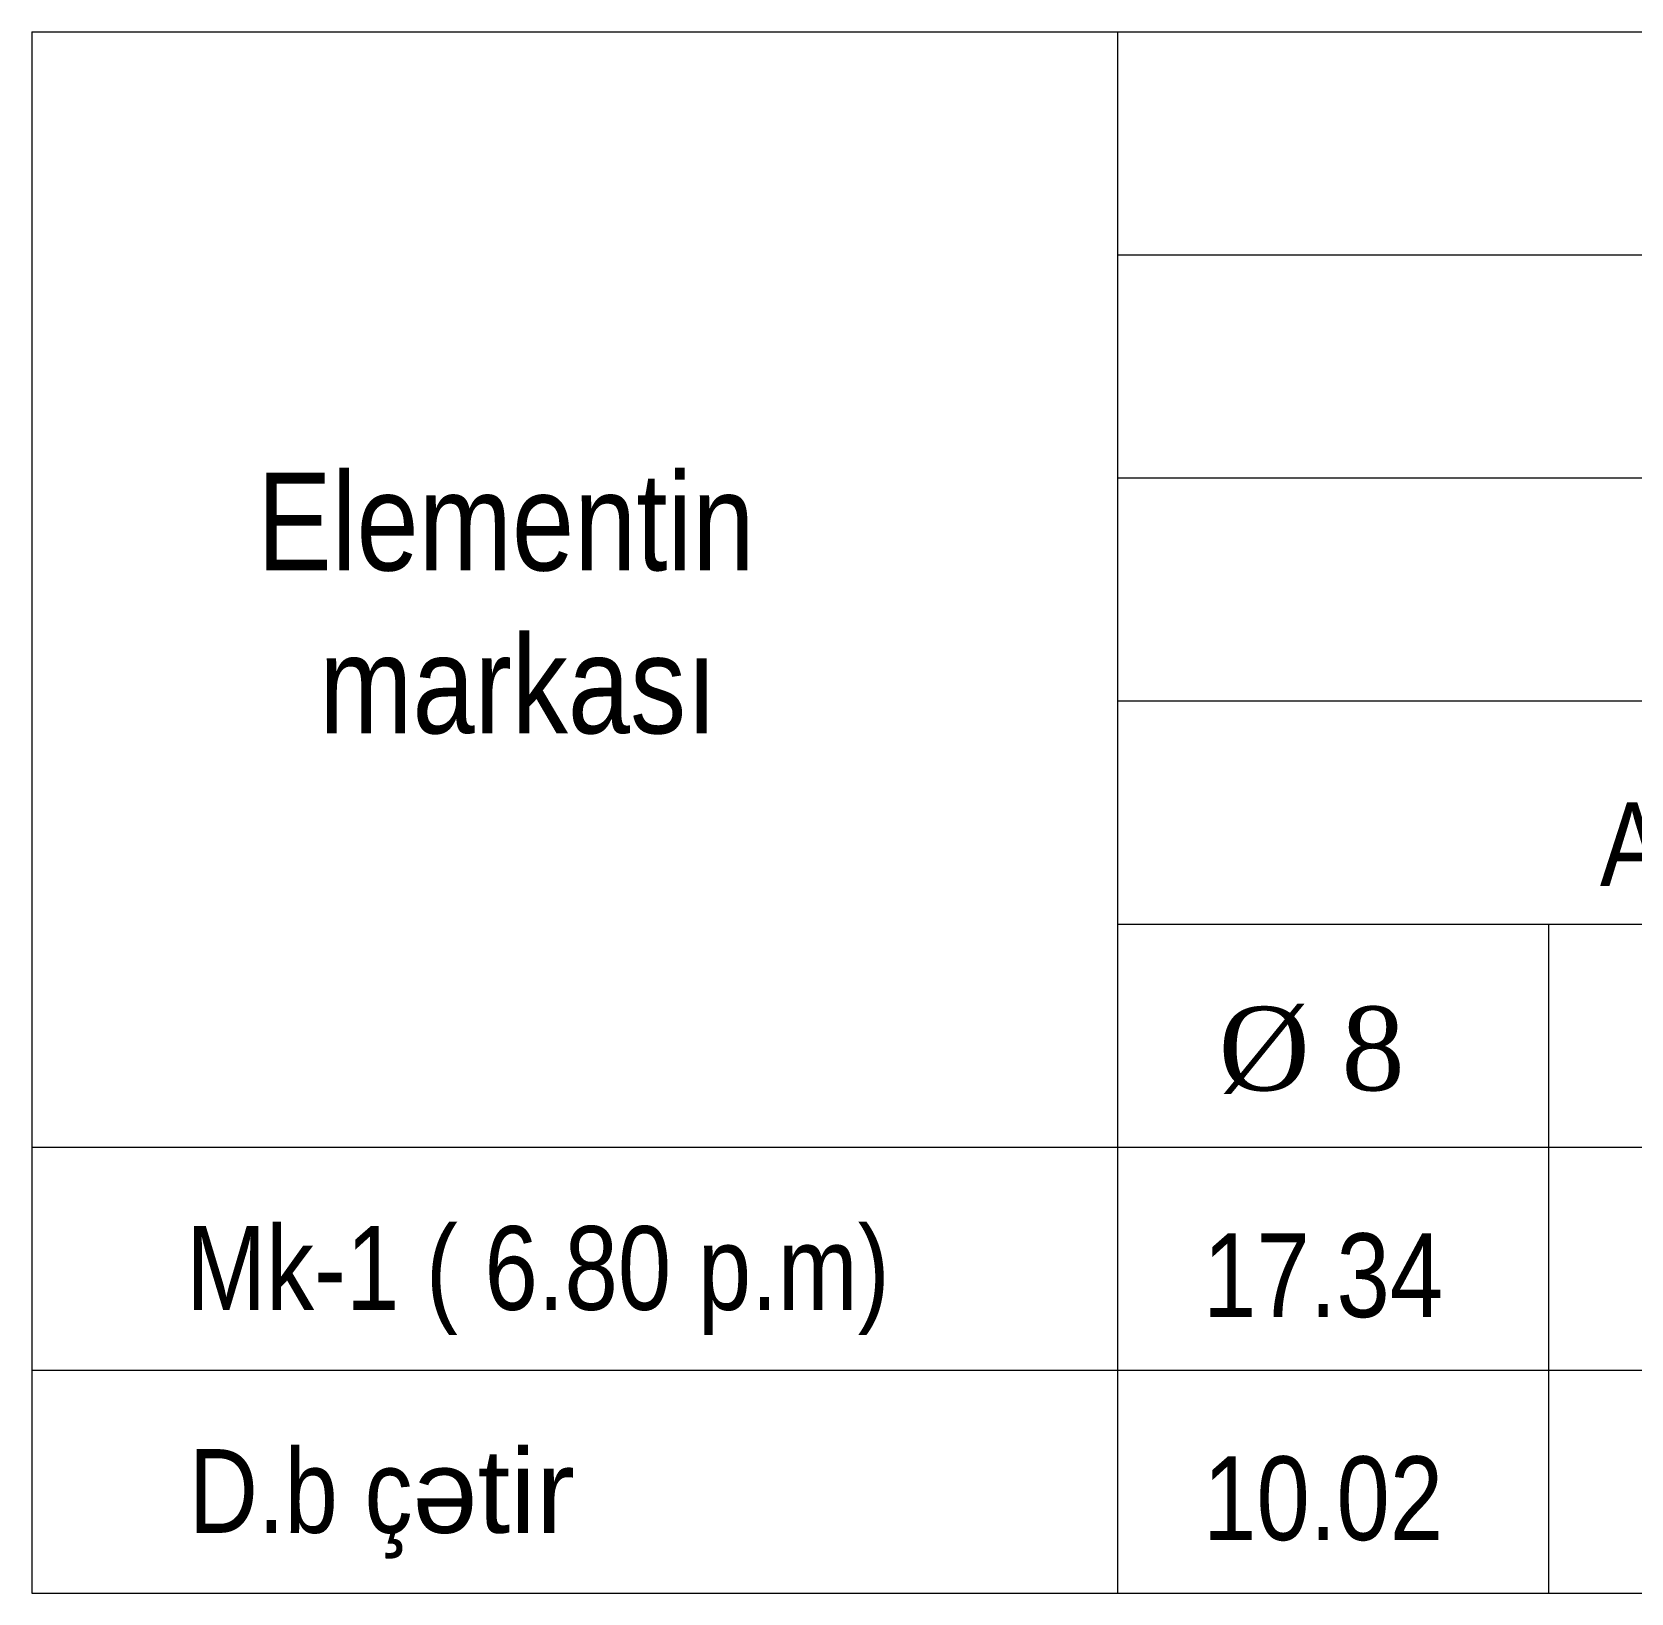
# Model space of a CAD drawing. Header units: millimetres. Extents: x 806395 to 1617731, y -246149 to 193681.
# Drawn here: x 1598940 to 1604674, y -205324 to -199726 of the extents above; entities that cross this region are included whole.
import ezdxf

# ---------------------------------------------------------------- set-up
doc = ezdxf.new("R2010")
doc.units = ezdxf.units.MM
for name, color, linetype, lineweight in [('cedvel  0.09', 7, 'Continuous', 13), ('razmer   0.09', 140, 'Continuous', 9), ('ИЧ  РАЗМЕР  0.09', 143, 'Continuous', 9)]:
    doc.layers.add(name, color=color, linetype=linetype, lineweight=lineweight)
doc.styles.add('style6', font='ARIALN.TTF', dxfattribs={"height": 300})

msp = doc.modelspace()

# ---------------------------------------------------------------- linework, layer by layer
at = {"layer": 'cedvel  0.09', "lineweight": 20}
for p, q in [((1598939.643, -199726.399), (1598939.643, -205323.706)), ((1598939.643, -199726.399), (1617209.017, -199726.399)), ((1602832.292, -199726.399), (1602832.292, -205323.706)), ((1602832.292, -200526.014), (1617209.017, -200526.014)), ((1602832.292, -201325.629), (1615202.367, -201325.629)), ((1602832.292, -202125.245), (1615202.367, -202125.245)), ((1602832.292, -202924.86), (1615202.367, -202924.86)), ((1604378.551, -202924.86), (1604378.551, -205323.706)), ((1598939.643, -203724.475), (1617209.017, -203724.475)), ((1598939.643, -204524.09), (1617209.017, -204524.09)), ((1598939.643, -205323.706), (1617209.017, -205323.706))]:
    msp.add_line(p, q, dxfattribs=at)

# ---------------------------------------------------------------- texts
at = {"color": 0, "width": 6505.29833, "attachment_point": 1, "style": 'style6'}
for s, insert, char_height in [('{\\fArial Narrow|b0|i0|c238|p34; }Мk-1{\\fArial Narrow|b0|i0|c238|p34; }( 6.80{\\fArial Narrow|b0|i0|c238|p34; }p.m)', (1599397.1, -204008.161), 300.244538), ('D.b {\\fArial Narrow|b0|i0|c238|p34;ç\\fArial|b0|i0|c238|p34;ətir\\fArial Narrow|b0|i0|c238|p34; }', (1599501.709, -204807.776), 300.24454)]:
    msp.add_mtext(s, dxfattribs=dict(at, insert=insert, char_height=char_height))
at = {"layer": 'razmer   0.09', "lineweight": 20, "attachment_point": 1, "style": 'style6'}
for s, insert, char_height in [('{\\fArial Narrow|b0|i0|c238|p34;\\C0;Elementin\\fArial Narrow|b0|i0|c204|p34;\\P\\fArial Narrow|b0|i0|c238|p34;  markası}', (1599746.968, -201306.92), 350.28529), ('{\\C0;17.34}', (1603139.897, -204034.132), 300.24454), ('{\\C0;10.02}', (1603139.897, -204833.748), 300.24454)]:
    msp.add_mtext(s, dxfattribs=dict(at, insert=insert, char_height=char_height))
at = {"layer": 'ИЧ  РАЗМЕР  0.09', "lineweight": 20, "char_height": 300.24454, "attachment_point": 1, "style": 'style6'}
for s, insert in [('{\\C0;A240\\fArial Narrow|b0|i0|c238|p34; }', (1604563.083, -202488.136)), ('{\\fTimes New Roman|b0|i0|c0|p18;\\C0;Ø \\fTimes New Roman|b0|i0|c238|p18;8}', (1603194.998, -203221.271))]:
    msp.add_mtext(s, dxfattribs=dict(at, insert=insert))

doc.saveas('drawing.dxf')
